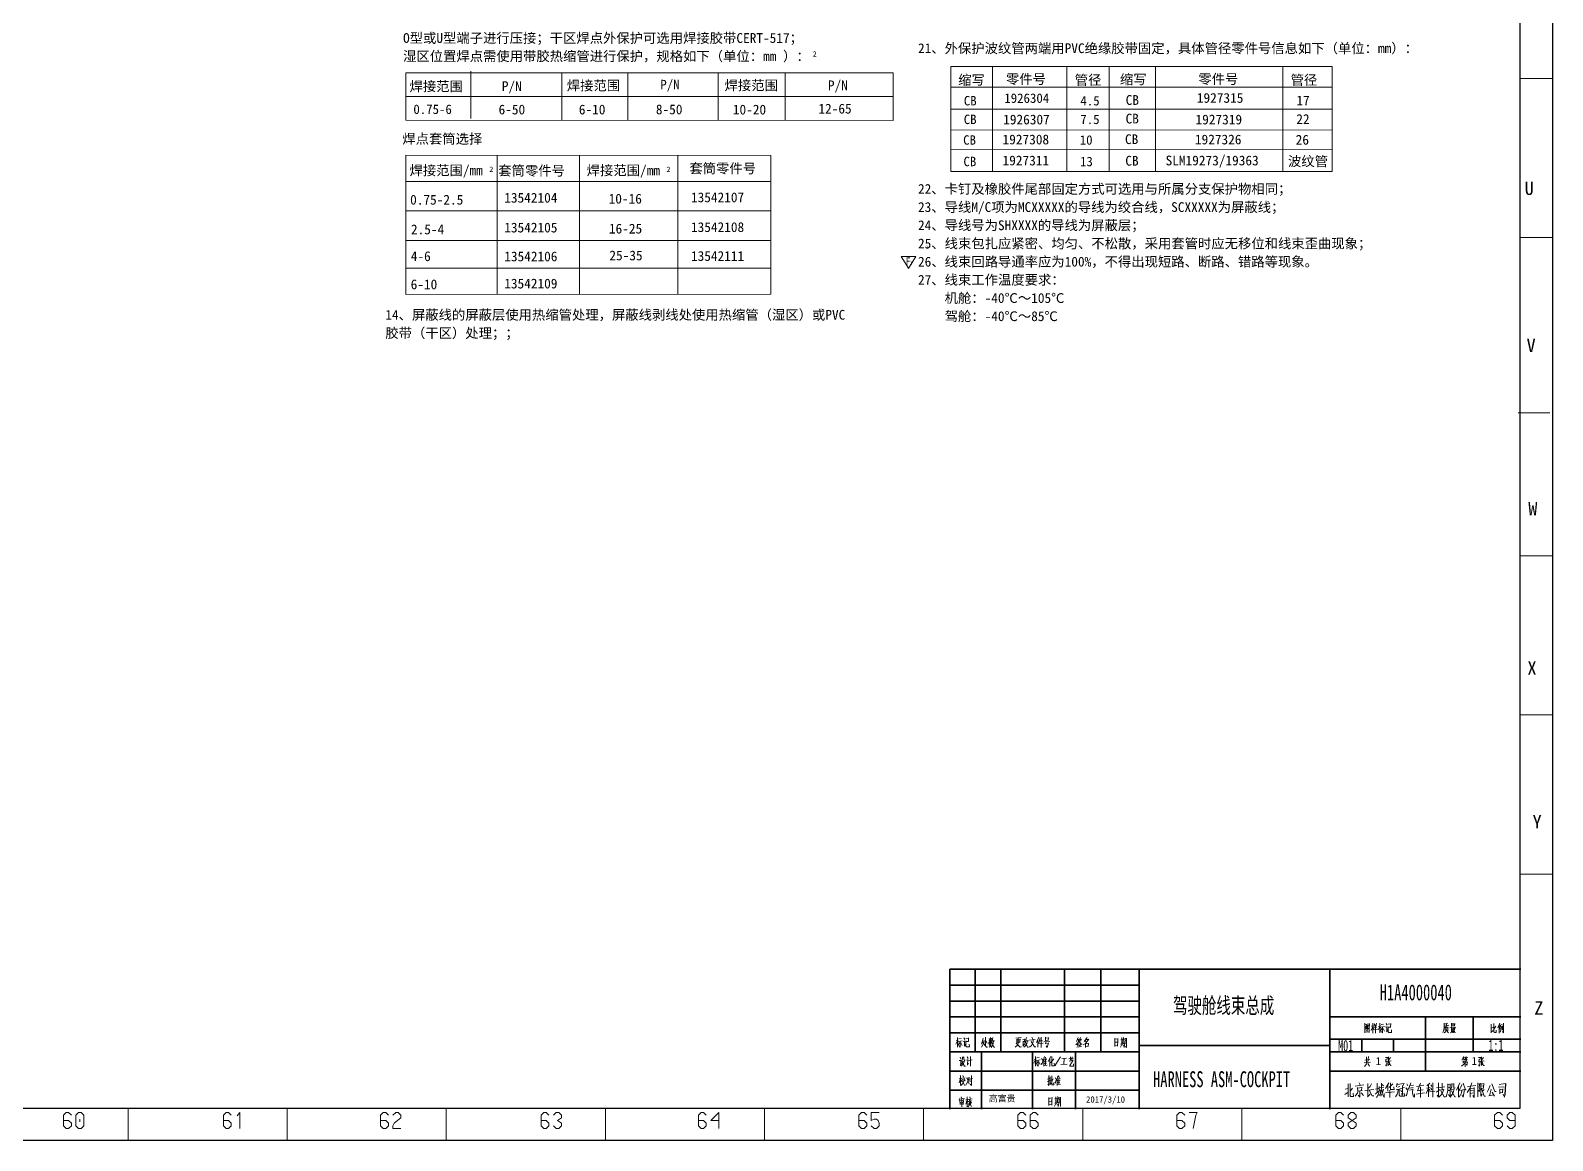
# Model space of a CAD drawing. Header units: millimetres. Extents: x 17 to 3784, y 12 to 1382.
# Drawn here: x 3001.5 to 3479.8, y 12.2 to 361 of the extents above; entities that cross this region are included whole.
import ezdxf

# ---------------------------------------------------------------- set-up
doc = ezdxf.new("R2010")
doc.units = ezdxf.units.MM
doc.layers.add('粗实线层', color=7, linetype='Continuous', lineweight=35)
doc.styles.add('FangSong_GB2312_Style', font='simfang.ttf')
doc.styles.add('标准', font='', dxfattribs={"width": 0.667})
doc.styles.get('标准').set_extended_font_data('宋体')

msp = doc.modelspace()

# ---------------------------------------------------------------- linework, layer by layer
at = {"color": 7, "lineweight": 35}
for p, q in [((3290.42, 66.04), (3469.89, 66.04)), ((3290.42, 66.04), (3290.42, 22.04)), ((3298.42, 66.04), (3298.42, 40.04)), ((3306.42, 66.04), (3306.42, 40.04)), ((3326.42, 66.04), (3326.42, 40.04)), ((3337.89, 66.04), (3337.89, 40.04)), ((3349.85, 66.06), (3469.85, 66.06)), ((3349.89, 66.04), (3349.89, 22.04)), ((3409.89, 66.04), (3409.89, 22.04)), ((3290.42, 61.04), (3349.89, 61.04)), ((3290.42, 56.04), (3349.89, 56.04)), ((3290.42, 51.04), (3349.89, 51.04)), ((3409.89, 51.04), (3469.89, 51.04)), ((3290.42, 46.04), (3349.89, 46.04)), ((3409.89, 44.04), (3469.89, 44.04)), ((3290.42, 40.04), (3349.89, 40.04)), ((3349.89, 42.04), (3409.89, 42.04)), ((3409.89, 40.04), (3469.89, 40.04)), ((3290.42, 34.04), (3349.89, 34.04)), ((3409.89, 34.04), (3469.89, 34.04)), ((3290.42, 28.04), (3349.89, 28.04))]:
    msp.add_line(p, q, dxfattribs=at)
at = {"color": 7, "lineweight": 35, "ltscale": 0.425}
msp.add_line((3439.89, 51.04), (3439.89, 34.04), dxfattribs=at)
at = {"color": 7, "lineweight": 35, "ltscale": 0.275}
msp.add_line((3454.89, 51.04), (3454.89, 40.04), dxfattribs=at)
at = {"color": 7, "lineweight": 35, "ltscale": 0.1}
for p, q in [((3419.89, 44.04), (3419.89, 40.04)), ((3429.89, 44.04), (3429.89, 40.04))]:
    msp.add_line(p, q, dxfattribs=at)
at = {"color": 7, "lineweight": 35, "ltscale": 0.45}
for p, q in [((3300.42, 40.04), (3300.42, 22.04)), ((3316.42, 40.04), (3316.42, 22.04)), ((3329.89, 40.04), (3329.89, 22.04))]:
    msp.add_line(p, q, dxfattribs=at)
at = {"color": 0}
msp.add_line((3465.02, 30.14), (3464.89, 26.59), dxfattribs=at)
for points in [[(18.14, 1381.34), (3479.85, 1381.34), (3479.85, 12.21), (18.14, 12.21)], [(43.28, 1371.36), (3469.6, 1371.36), (3469.6, 22.31), (43.28, 22.31)]]:
    msp.add_lwpolyline(points, close=True)
at = {"color": 7, "linetype": 'Continuous', "lineweight": 13}
for points in [[(3290.72, 349.69), (3290.72, 316.75), (3410.56, 316.77), (3410.56, 349.68), (3290.72, 349.69)], [(3303.87, 349.69), (3303.87, 316.75)], [(3327.23, 349.69), (3327.23, 316.75)], [(3340.51, 349.69), (3340.51, 316.75)], [(3355.11, 349.69), (3355.11, 316.75)], [(3395.07, 349.69), (3395.07, 316.75)], [(3119.4, 347.7), (3119.4, 332.82), (3272.62, 332.79), (3272.59, 347.71), (3119.4, 347.7)], [(3139.92, 348.23), (3139.92, 333.35)], [(3168.46, 347.7), (3168.46, 332.82)], [(3189.23, 347.7), (3189.23, 332.82)], [(3217.61, 347.7), (3217.61, 332.82)], [(3238.62, 347.66), (3238.62, 332.78)], [(3469.84, 345.95), (3479.84, 345.95)], [(3272.63, 340.34), (3119.42, 340.33)], [(3290.72, 343.18), (3410.54, 343.19)], [(3290.72, 336.33), (3410.62, 336.31)], [(3290.72, 329.76), (3410.61, 329.77)], [(3119.49, 321.88), (3119.49, 278.1), (3234.15, 278.14), (3234.15, 321.8), (3119.49, 321.88)], [(3148.13, 321.84), (3148.13, 278.07)], [(3173.98, 321.88), (3173.98, 278.1)], [(3204.95, 321.86), (3204.95, 278.08)], [(3290.72, 323.57), (3410.51, 323.59)], [(3119.49, 313.61), (3234.17, 313.6)], [(3119.51, 304.4), (3234.04, 304.35)], [(3119.49, 295.08), (3233.94, 295.09)], [(3469.84, 295.96), (3479.84, 295.96)], [(3277.48, 286.35), (3275.13, 289.98), (3279.75, 289.98), (3277.48, 286.27)], [(3119.49, 286.38), (3234.05, 286.35)], [(3469.05, 240.87), (3479.04, 240.87)], [(3469.84, 195.96), (3479.84, 195.96)], [(3469.84, 145.96), (3479.84, 145.96)], [(3469.84, 95.96), (3479.84, 95.96)], [(3012.7, 21.03), (3011.84, 20.17)], [(3011.84, 20.17), (3011.84, 16.88)], [(3013.48, 21.03), (3012.7, 21.03)], [(3014.34, 20.17), (3013.48, 21.03)], [(3016.6, 21.03), (3015.75, 20.17)], [(3015.75, 20.17), (3015.75, 16.88)], [(3017.39, 21.03), (3016.6, 21.03)], [(3018.25, 20.17), (3017.39, 21.03)], [(3018.25, 19.78), (3018.25, 20.17)], [(3018.25, 17.28), (3018.25, 19.78)], [(3032.18, 12.34), (3032.18, 22.33)], [(3062.96, 21.03), (3062.1, 20.17)], [(3062.1, 20.17), (3062.1, 16.88)], [(3063.74, 21.03), (3062.96, 21.03)], [(3064.6, 20.17), (3063.74, 21.03)], [(3067.26, 21.03), (3066.4, 19.93)], [(3067.26, 16.03), (3067.26, 21.03)], [(3082.18, 12.34), (3082.18, 22.33)], [(3112.35, 21.03), (3111.49, 20.17)], [(3111.49, 20.17), (3111.49, 16.88)], [(3113.13, 21.03), (3112.35, 21.03)], [(3113.99, 20.17), (3113.13, 21.03)], [(3115.4, 20.17), (3116.26, 21.03)], [(3116.26, 21.03), (3117.04, 21.03)], [(3117.9, 19.39), (3116.26, 18.13)], [(3117.04, 21.03), (3117.9, 20.17)], [(3117.9, 20.17), (3117.9, 19.39)], [(3132.18, 12.34), (3132.18, 22.33)], [(3162.8, 21.03), (3161.94, 20.17)], [(3161.94, 20.17), (3161.94, 16.88)], [(3163.58, 21.03), (3162.8, 21.03)], [(3164.44, 20.17), (3163.58, 21.03)], [(3165.85, 20.17), (3166.71, 21.03)], [(3166.71, 21.03), (3167.49, 21.03)], [(3168.35, 19.39), (3167.1, 18.53)], [(3167.49, 21.03), (3168.35, 20.17)], [(3168.35, 20.17), (3168.35, 19.39)], [(3182.18, 12.34), (3182.18, 22.33)], [(3212.25, 21.03), (3211.39, 20.17)], [(3211.39, 20.17), (3211.39, 16.88)], [(3213.03, 21.03), (3212.25, 21.03)], [(3213.89, 20.17), (3213.03, 21.03)], [(3217.8, 21.03), (3215.3, 18.53)], [(3217.8, 16.03), (3217.8, 21.03)], [(3232.18, 12.34), (3232.18, 22.33)], [(3262.7, 21.03), (3261.84, 20.17)], [(3261.84, 20.17), (3261.84, 16.88)], [(3263.48, 21.03), (3262.7, 21.03)], [(3264.34, 20.17), (3263.48, 21.03)], [(3268.25, 21.03), (3265.75, 21.03)], [(3265.75, 21.03), (3265.75, 18.53)], [(3282.18, 12.34), (3282.18, 22.33)], [(3312.65, 21.03), (3311.79, 20.17)], [(3311.79, 20.17), (3311.79, 16.88)], [(3313.43, 21.03), (3312.65, 21.03)], [(3314.29, 20.17), (3313.43, 21.03)], [(3316.56, 21.03), (3315.7, 20.17)], [(3315.7, 20.17), (3315.7, 16.88)], [(3317.34, 21.03), (3316.56, 21.03)], [(3318.2, 20.17), (3317.34, 21.03)], [(3332.18, 12.34), (3332.18, 22.33)], [(3362.6, 21.03), (3361.74, 20.17)], [(3361.74, 20.17), (3361.74, 16.88)], [(3363.38, 21.03), (3362.6, 21.03)], [(3364.24, 20.17), (3363.38, 21.03)], [(3368.15, 21.03), (3365.65, 21.03)], [(3367.29, 18.13), (3367.76, 20.17)], [(3367.76, 20.17), (3368.15, 21.03)], [(3382.18, 12.34), (3382.18, 22.33)], [(3412.55, 21.03), (3411.69, 20.17)], [(3411.69, 20.17), (3411.69, 16.88)], [(3413.33, 21.03), (3412.55, 21.03)], [(3414.19, 20.17), (3413.33, 21.03)], [(3415.6, 20.17), (3416.46, 21.03)], [(3415.6, 19.39), (3415.6, 20.17)], [(3418.1, 17.67), (3415.6, 19.39)], [(3418.1, 19.39), (3415.6, 17.67)], [(3416.46, 21.03), (3417.24, 21.03)], [(3417.24, 21.03), (3418.1, 20.17)], [(3418.1, 20.17), (3418.1, 19.39)], [(3432.18, 12.34), (3432.18, 22.33)], [(3462.5, 21.03), (3461.64, 20.17)], [(3461.64, 20.17), (3461.64, 16.88)], [(3463.28, 21.03), (3462.5, 21.03)], [(3464.14, 20.17), (3463.28, 21.03)], [(3465.55, 20.17), (3466.41, 21.03)], [(3465.55, 19.39), (3465.55, 20.17)], [(3466.41, 18.53), (3465.55, 19.39)], [(3466.41, 21.03), (3467.19, 21.03)], [(3467.19, 21.03), (3468.05, 20.17)], [(3468.05, 20.17), (3468.05, 16.88)], [(3013.48, 18.53), (3011.84, 18.53)], [(3011.84, 16.88), (3012.7, 16.03)], [(3012.7, 16.03), (3013.48, 16.03)], [(3014.34, 17.67), (3013.48, 18.53)], [(3013.48, 16.03), (3014.34, 16.88)], [(3014.34, 16.88), (3014.34, 17.67)], [(3015.75, 16.88), (3016.6, 16.03)], [(3016.6, 16.03), (3017.39, 16.03)], [(3017, 18.92), (3017, 18.13)], [(3017.39, 16.03), (3018.25, 16.88)], [(3018.25, 16.88), (3018.25, 17.28)], [(3063.74, 18.53), (3062.1, 18.53)], [(3062.1, 16.88), (3062.96, 16.03)], [(3062.96, 16.03), (3063.74, 16.03)], [(3064.6, 17.67), (3063.74, 18.53)], [(3063.74, 16.03), (3064.6, 16.88)], [(3064.6, 16.88), (3064.6, 17.67)], [(3113.13, 18.53), (3111.49, 18.53)], [(3111.49, 16.88), (3112.35, 16.03)], [(3112.35, 16.03), (3113.13, 16.03)], [(3113.99, 17.67), (3113.13, 18.53)], [(3113.13, 16.03), (3113.99, 16.88)], [(3113.99, 16.88), (3113.99, 17.67)], [(3115.79, 17.67), (3115.4, 16.88)], [(3115.4, 16.88), (3115.4, 16.03)], [(3115.4, 16.03), (3117.9, 16.03)], [(3116.26, 18.13), (3115.79, 17.67)], [(3163.58, 18.53), (3161.94, 18.53)], [(3161.94, 16.88), (3162.8, 16.03)], [(3162.8, 16.03), (3163.58, 16.03)], [(3164.44, 17.67), (3163.58, 18.53)], [(3163.58, 16.03), (3164.44, 16.88)], [(3164.44, 16.88), (3164.44, 17.67)], [(3166.71, 16.03), (3165.85, 16.88)], [(3167.49, 16.03), (3166.71, 16.03)], [(3167.1, 18.53), (3168.35, 17.67)], [(3168.35, 16.88), (3167.49, 16.03)], [(3168.35, 17.67), (3168.35, 16.88)], [(3213.03, 18.53), (3211.39, 18.53)], [(3211.39, 16.88), (3212.25, 16.03)], [(3212.25, 16.03), (3213.03, 16.03)], [(3213.89, 17.67), (3213.03, 18.53)], [(3213.03, 16.03), (3213.89, 16.88)], [(3213.89, 16.88), (3213.89, 17.67)], [(3215.3, 18.53), (3217.8, 18.53)], [(3263.48, 18.53), (3261.84, 18.53)], [(3261.84, 16.88), (3262.7, 16.03)], [(3262.7, 16.03), (3263.48, 16.03)], [(3264.34, 17.67), (3263.48, 18.53)], [(3263.48, 16.03), (3264.34, 16.88)], [(3264.34, 16.88), (3264.34, 17.67)], [(3265.75, 18.53), (3266.61, 18.92)], [(3266.61, 16.03), (3265.75, 16.88)], [(3266.61, 18.92), (3267.39, 18.92)], [(3267.39, 16.03), (3266.61, 16.03)], [(3267.39, 18.92), (3267.86, 18.53)], [(3268.25, 16.88), (3267.39, 16.03)], [(3267.86, 18.53), (3268.25, 17.67)], [(3268.25, 17.67), (3268.25, 16.88)], [(3313.43, 18.53), (3311.79, 18.53)], [(3311.79, 16.88), (3312.65, 16.03)], [(3312.65, 16.03), (3313.43, 16.03)], [(3314.29, 17.67), (3313.43, 18.53)], [(3313.43, 16.03), (3314.29, 16.88)], [(3314.29, 16.88), (3314.29, 17.67)], [(3317.34, 18.53), (3315.7, 18.53)], [(3315.7, 16.88), (3316.56, 16.03)], [(3316.56, 16.03), (3317.34, 16.03)], [(3318.2, 17.67), (3317.34, 18.53)], [(3317.34, 16.03), (3318.2, 16.88)], [(3318.2, 16.88), (3318.2, 17.67)], [(3363.38, 18.53), (3361.74, 18.53)], [(3361.74, 16.88), (3362.6, 16.03)], [(3362.6, 16.03), (3363.38, 16.03)], [(3364.24, 17.67), (3363.38, 18.53)], [(3363.38, 16.03), (3364.24, 16.88)], [(3364.24, 16.88), (3364.24, 17.67)], [(3366.9, 16.03), (3367.29, 18.13)], [(3413.33, 18.53), (3411.69, 18.53)], [(3411.69, 16.88), (3412.55, 16.03)], [(3412.55, 16.03), (3413.33, 16.03)], [(3414.19, 17.67), (3413.33, 18.53)], [(3413.33, 16.03), (3414.19, 16.88)], [(3414.19, 16.88), (3414.19, 17.67)], [(3415.6, 17.67), (3415.6, 16.88)], [(3415.6, 16.88), (3416.46, 16.03)], [(3416.46, 16.03), (3417.24, 16.03)], [(3417.24, 16.03), (3418.1, 16.88)], [(3418.1, 16.88), (3418.1, 17.67)], [(3463.28, 18.53), (3461.64, 18.53)], [(3461.64, 16.88), (3462.5, 16.03)], [(3462.5, 16.03), (3463.28, 16.03)], [(3464.14, 17.67), (3463.28, 18.53)], [(3463.28, 16.03), (3464.14, 16.88)], [(3464.14, 16.88), (3464.14, 17.67)], [(3466.41, 16.03), (3465.55, 16.88)], [(3468.05, 18.53), (3466.41, 18.53)], [(3467.19, 16.03), (3466.41, 16.03)], [(3468.05, 16.88), (3467.19, 16.03)]]:
    msp.add_lwpolyline(points, dxfattribs=at)
at = {"color": 7, "lineweight": 13}
for points in [[(3420.83, 49.05), (3420.83, 47.58), (3420.83, 46.07)], [(3420.83, 49.01), (3420.83, 47.61), (3420.83, 46.21)], [(3422.3, 48.87), (3420.83, 48.73)], [(3421.6, 48.59), (3421.04, 47.79)], [(3421.35, 48.03), (3422.05, 47.3)], [(3421.39, 48.24), (3421.84, 48.31)], [(3421.6, 47.82), (3421.95, 48.45)], [(3422.26, 46.25), (3422.26, 47.61), (3422.3, 49.01)], [(3422.89, 48.14), (3423.73, 48.24)], [(3423.35, 48.07), (3422.89, 46.81)], [(3423.35, 49.12), (3423.35, 47.54), (3423.35, 45.97)], [(3423.35, 47.86), (3423.7, 47.44)], [(3423.7, 48.17), (3424.61, 48.28)], [(3423.8, 48.91), (3424.05, 48.38)], [(3424.15, 48.21), (3424.15, 46)], [(3424.5, 49.05), (3424.29, 48.24)], [(3425.52, 48.03), (3425.06, 46.98)], [(3425.76, 48.24), (3425.1, 48.1)], [(3425.52, 49.08), (3425.52, 47.58), (3425.52, 46.04)], [(3425.52, 48.03), (3425.73, 47.58)], [(3425.83, 47.86), (3427.02, 48.03)], [(3426.01, 48.66), (3426.74, 48.8)], [(3426.43, 46.04), (3426.43, 47.93)], [(3427.79, 47.96), (3427.3, 47.89)], [(3427.58, 48.98), (3427.86, 48.49)], [(3427.79, 46.63), (3427.79, 48.1)], [(3428.21, 48.77), (3428.98, 48.87)], [(3428.21, 48), (3428.21, 46.39), (3428.42, 46.18)], [(3429.02, 47.89), (3428.21, 47.82)], [(3429.02, 48.98), (3428.95, 47.89)], [(3445.78, 49.08), (3445.74, 47.82), (3445.64, 46.98), (3445.36, 46.14)], [(3446.97, 49.08), (3445.78, 48.77)], [(3445.85, 48.17), (3447.25, 48.42)], [(3446.06, 47.93), (3446.06, 46.77)], [(3446.44, 47.75), (3446.48, 48.8)], [(3446.93, 48), (3446.9, 46.74)], [(3447.56, 47.79), (3449.49, 47.89)], [(3448.12, 49.05), (3448.12, 48.03)], [(3448.12, 48.84), (3449.1, 48.91)], [(3448.12, 48.49), (3448.96, 48.56)], [(3449.1, 48.24), (3448.12, 48.17)], [(3449.14, 48.98), (3449.07, 48.24)], [(3460.6, 48.77), (3460.6, 47.54), (3460.6, 46.32)], [(3461.34, 48.98), (3461.34, 47.72), (3461.34, 46.42)], [(3461.34, 47.26), (3462, 48.14)], [(3463.26, 49.08), (3462.63, 47.61)], [(3463.05, 48.52), (3463.05, 47.26), (3463.05, 46)], [(3463.58, 48.56), (3463.19, 47.23)], [(3463.3, 48.52), (3463.96, 48.66)], [(3463.44, 47.93), (3463.82, 48.03)], [(3463.72, 47.19), (3463.86, 48.1)], [(3464.1, 46.95), (3464.1, 48.31)], [(3464.45, 49.08), (3464.45, 47.58), (3464.45, 46.04)], [(3292.81, 43.53), (3292.35, 42.48)], [(3293.05, 43.74), (3292.39, 43.6)], [(3292.81, 44.58), (3292.81, 43.08), (3292.81, 41.54)], [(3292.81, 43.53), (3293.02, 43.08)], [(3293.12, 43.36), (3294.31, 43.53)], [(3293.3, 44.16), (3294.03, 44.3)], [(3293.72, 41.54), (3293.72, 43.43)], [(3295.08, 43.46), (3294.59, 43.39)], [(3294.87, 44.48), (3295.15, 43.99)], [(3295.08, 42.13), (3295.08, 43.6)], [(3295.5, 44.27), (3296.27, 44.37)], [(3295.5, 43.5), (3295.5, 41.89), (3295.71, 41.68)], [(3296.31, 43.39), (3295.5, 43.32)], [(3296.31, 44.48), (3296.24, 43.39)], [(3300.7, 43.5), (3300.35, 42.55)], [(3300.67, 43.08), (3301.93, 41.54)], [(3300.88, 44.41), (3300.7, 43.5)], [(3300.7, 43.43), (3301.23, 43.53)], [(3301.26, 43.67), (3301.09, 42.87)], [(3301.61, 44.65), (3301.61, 43.43), (3301.61, 42.2)], [(3301.72, 43.5), (3302.17, 42.8)], [(3303.15, 43.64), (3302.56, 42.69)], [(3302.66, 43.6), (3303.68, 43.74)], [(3302.8, 44.3), (3302.98, 43.81)], [(3303.15, 44.58), (3303.15, 42.97)], [(3303.15, 43.57), (3303.54, 43.11)], [(3303.5, 44.41), (3303.36, 43.71)], [(3303.75, 43.5), (3303.54, 42.83)], [(3303.64, 43.11), (3304.2, 41.61)], [(3303.85, 43.92), (3303.75, 43.5)], [(3303.75, 43.5), (3304.41, 43.6)], [(3303.92, 44.58), (3303.85, 43.92)], [(3304.13, 43.57), (3304.03, 42.66)], [(3312.81, 44.55), (3311.13, 44.34)], [(3311.45, 44.09), (3311.45, 42.87)], [(3312.53, 44.06), (3311.45, 43.92)], [(3311.45, 42.94), (3312.53, 43.08)], [(3311.59, 43.43), (3312.36, 43.53)], [(3311.94, 44.44), (3311.94, 43.01)], [(3312.53, 44.13), (3312.46, 43.08)], [(3313.34, 43.99), (3314, 44.09)], [(3313.44, 43.46), (3313.44, 42.03)], [(3313.44, 43.29), (3314, 43.39)], [(3314, 44.16), (3313.93, 43.39)], [(3314.21, 43.29), (3314, 42.83)], [(3314.35, 43.71), (3314.21, 43.29)], [(3314.21, 43.08), (3314.81, 41.61)], [(3314.28, 43.5), (3315.12, 43.6)], [(3314.56, 44.62), (3314.35, 43.71)], [(3314.81, 43.57), (3314.63, 42.66)], [(3315.51, 43.71), (3317.26, 43.92)], [(3316.03, 43.39), (3316.98, 41.71)], [(3316.21, 44.65), (3316.49, 44.09)], [(3316.66, 43.85), (3316.56, 43.11), (3316.31, 42.52)], [(3318.38, 44.65), (3317.64, 43.04)], [(3318.1, 43.99), (3318.1, 42.76), (3318.1, 41.54)], [(3318.73, 44.23), (3318.62, 43.5), (3318.41, 42.87)], [(3318.66, 43.5), (3319.57, 43.6)], [(3319.08, 44.69), (3319.08, 43.08), (3319.08, 41.43)], [(3319.99, 43.22), (3321.81, 43.36)], [(3320.51, 44.65), (3320.51, 43.53)], [(3320.51, 44.37), (3321.39, 44.44)], [(3321.42, 43.74), (3320.51, 43.67)], [(3320.65, 43.25), (3320.51, 42.66)], [(3321.42, 44.58), (3321.35, 43.74)], [(3330.72, 44.62), (3330.26, 43.39)], [(3330.51, 43.95), (3331.1, 44.09)], [(3331.03, 43.67), (3330.51, 42.83)], [(3330.72, 43.99), (3330.82, 43.5)], [(3331, 43.53), (3331.7, 42.45)], [(3331.17, 43.67), (3331.45, 44.55)], [(3331.31, 43.95), (3331.94, 44.09)], [(3331.49, 43.99), (3331.59, 43.46)], [(3333.59, 44.55), (3332.61, 43.29)], [(3332.99, 43.71), (3333.27, 43.25)], [(3333.52, 43.25), (3333.03, 42.76)], [(3333.17, 43.92), (3333.97, 43.99)], [(3334.08, 44.09), (3333.52, 43.25)], [(3342.24, 44.34), (3342.24, 43.08), (3342.24, 41.82)], [(3342.24, 44.02), (3343.22, 44.16)], [(3342.24, 43.08), (3342.98, 43.18)], [(3343.26, 44.3), (3343.22, 43.5), (3343.15, 41.85)], [(3344.17, 43.88), (3345.25, 44.06)], [(3344.48, 44.55), (3344.48, 42.62)], [(3344.48, 43.5), (3344.9, 43.57)], [(3344.48, 43.04), (3344.9, 43.15)], [(3345.04, 44.62), (3344.94, 42.66)], [(3345.5, 44.34), (3345.46, 42.76)], [(3345.5, 44.2), (3345.92, 44.27)], [(3345.5, 43.53), (3345.85, 43.6)], [(3345.92, 44.41), (3345.92, 42.97), (3345.92, 41.5)], [(3420.83, 46.32), (3422.19, 46.42)], [(3420.9, 47.12), (3421.39, 47.54)], [(3421.35, 46.95), (3421.7, 46.56)], [(3421.39, 47.54), (3421.6, 47.82)], [(3421.46, 47.33), (3421.7, 47.05)], [(3422.05, 47.3), (3422.23, 47.33)], [(3422.26, 46.14), (3422.26, 46.25), (3422.19, 46.42)], [(3423.56, 47.09), (3424.78, 47.19)], [(3423.8, 47.65), (3424.54, 47.72)], [(3426.15, 47.47), (3425.69, 46.56)], [(3426.43, 46.04), (3426.04, 46.49)], [(3426.6, 47.4), (3427.02, 46.63)], [(3428.11, 47.05), (3427.62, 46.35)], [(3428.42, 46.18), (3429.26, 46.18)], [(3429.26, 46.18), (3429.19, 46.98)], [(3446.51, 47.4), (3446.41, 46.77), (3446.2, 46.35), (3445.81, 46.04)], [(3446.9, 47.82), (3446.06, 47.68)], [(3446.55, 46.77), (3447.18, 46.07)], [(3447.67, 46.04), (3449.35, 46.14)], [(3447.98, 46.46), (3449.1, 46.53)], [(3448.09, 47.65), (3448.09, 46.7)], [(3448.09, 47.47), (3449.1, 47.54)], [(3449.1, 46.88), (3448.09, 46.81)], [(3448.23, 47.16), (3448.93, 47.19)], [(3448.58, 47.51), (3448.58, 46.11)], [(3449.14, 47.65), (3449.07, 46.88)], [(3460.43, 46.14), (3461.2, 46.77)], [(3460.6, 47.58), (3461.16, 47.79)], [(3461.34, 46.42), (3461.72, 46.14)], [(3461.72, 46.14), (3462.14, 46.14)], [(3462.14, 46.14), (3462.14, 46.88)], [(3463.33, 46.32), (3463.72, 47.19)], [(3463.37, 47.58), (3463.58, 47.16)], [(3464.45, 46.04), (3464.1, 46.49)], [(3293.44, 42.97), (3292.98, 42.06)], [(3293.72, 41.54), (3293.33, 41.99)], [(3293.63, 38.41), (3293.91, 37.92)], [(3293.89, 42.9), (3294.31, 42.13)], [(3294.37, 38.55), (3294.37, 37.92)], [(3294.37, 38.37), (3294.79, 38.44)], [(3294.79, 38.55), (3294.79, 38.09)], [(3295.4, 42.55), (3294.91, 41.85)], [(3295.71, 41.68), (3296.55, 41.68)], [(3295.91, 38.55), (3296.19, 37.99)], [(3296.55, 41.68), (3296.48, 42.48)], [(3296.92, 35.54), (3296.92, 37.04), (3296.92, 38.58)], [(3300.84, 42.24), (3300.35, 41.54)], [(3301.09, 42.87), (3300.84, 42.24)], [(3301.93, 41.54), (3302.28, 41.57)], [(3302.66, 42.48), (3303.4, 42.66)], [(3303.08, 41.82), (3302.77, 41.54)], [(3303.12, 42.9), (3302.91, 42.17)], [(3302.91, 42.17), (3303.5, 41.82)], [(3303.29, 42.24), (3303.08, 41.82)], [(3303.43, 42.87), (3303.29, 42.24)], [(3303.82, 42.03), (3303.4, 41.47)], [(3304.03, 42.66), (3303.82, 42.03)], [(3304.2, 41.61), (3304.52, 41.61)], [(3310.99, 41.57), (3311.55, 42.03)], [(3311.24, 42.83), (3312.57, 41.61)], [(3311.55, 42.03), (3311.8, 42.34)], [(3311.94, 43.01), (3311.8, 42.34)], [(3312.99, 41.71), (3312.57, 41.61)], [(3313.37, 41.92), (3314, 42.62)], [(3314.04, 41.82), (3313.69, 41.57)], [(3314.35, 42.17), (3314.04, 41.82)], [(3314.63, 42.66), (3314.35, 42.17)], [(3314.81, 41.61), (3315.19, 41.61)], [(3316.31, 42.52), (3316.07, 42.13), (3315.44, 41.54)], [(3316.98, 41.71), (3317.43, 41.71)], [(3317.31, 38.58), (3317.31, 37.08), (3317.31, 35.54)], [(3317.8, 38.16), (3318.53, 38.3)], [(3318.34, 42.66), (3319.71, 42.8)], [(3320.21, 38.62), (3319.72, 37.18)], [(3321.42, 42.76), (3320.44, 42.62)], [(3320.46, 38.44), (3320.6, 37.92)], [(3321.04, 41.43), (3320.72, 41.99)], [(3321.46, 42.87), (3321.04, 41.43)], [(3322.21, 38.58), (3321.33, 37.08)], [(3322.45, 38.58), (3322.45, 37.22), (3322.45, 35.82)], [(3323.4, 35.68), (3324.27, 37.08), (3325.15, 38.48)], [(3328.33, 37.46), (3328.33, 38.55)], [(3328.89, 38.55), (3328.72, 37.5)], [(3330.51, 42.83), (3330.02, 42.24)], [(3330.33, 41.57), (3331.77, 41.75)], [(3330.58, 42.76), (3331.31, 42.87)], [(3330.58, 42.45), (3330.68, 41.89)], [(3330.93, 42.48), (3331.03, 41.99)], [(3331.45, 42.52), (3331.24, 41.71)], [(3331.7, 42.45), (3332.01, 42.45)], [(3333.03, 42.76), (3332.33, 42.27)], [(3333.1, 42.83), (3333.1, 41.5)], [(3333.1, 42.59), (3333.97, 42.73)], [(3333.1, 41.78), (3334.01, 41.89)], [(3333.94, 41.89), (3334.01, 42.8)], [(3342.24, 42.03), (3343.15, 42.17)], [(3344.48, 42.38), (3344.06, 41.61)], [(3344.1, 42.52), (3345.25, 42.69)], [(3344.8, 42.41), (3345.01, 41.89)], [(3345.46, 42.8), (3345.22, 41.5)], [(3345.46, 42.83), (3345.85, 42.9)], [(3345.92, 41.5), (3345.64, 41.78)], [(3421.35, 36.69), (3421.35, 38.55)], [(3421.98, 38.65), (3421.84, 36.73)], [(3427.9, 38.34), (3427.34, 38.27)], [(3427.83, 37.74), (3427.93, 38.44)], [(3428.25, 38.55), (3428.25, 37.22), (3428.21, 35.89)], [(3428.88, 38.34), (3428.25, 37.46)], [(3451.35, 37.5), (3451.95, 38.65)], [(3451.74, 38.2), (3452.33, 38.3)], [(3452.37, 37.71), (3452.72, 38.65)], [(3452.54, 38.2), (3453.17, 38.3)], [(3457.16, 38.34), (3456.6, 38.27)], [(3457.09, 37.74), (3457.2, 38.44)], [(3457.51, 38.55), (3457.51, 37.22), (3457.48, 35.89)], [(3458.14, 38.34), (3457.51, 37.46)], [(3293.84, 37.39), (3293.35, 37.32)], [(3294.16, 36.48), (3293.67, 35.78)], [(3293.84, 36.06), (3293.84, 37.53)], [(3293.91, 35.57), (3294.4, 36.03)], [(3294.26, 37.5), (3294.05, 37.08)], [(3294.23, 37.08), (3294.93, 37.15)], [(3294.37, 37.92), (3294.26, 37.5)], [(3294.3, 36.83), (3295.03, 35.61)], [(3294.4, 36.03), (3294.68, 36.45)], [(3295, 37.25), (3294.68, 36.45)], [(3294.79, 38.09), (3294.82, 37.64)], [(3294.82, 37.64), (3294.96, 37.46)], [(3294.96, 37.46), (3295.28, 37.46)], [(3295.03, 35.61), (3295.31, 35.61)], [(3295.63, 37.43), (3296.08, 37.53)], [(3295.94, 35.89), (3296.33, 36.55)], [(3296.08, 37.64), (3296.01, 35.99)], [(3296.36, 37.39), (3297.48, 37.53)], [(3317.31, 37.53), (3316.85, 36.48)], [(3317.55, 37.74), (3316.89, 37.6)], [(3317.31, 37.53), (3317.52, 37.08)], [(3317.94, 36.97), (3317.48, 36.06)], [(3317.62, 37.36), (3318.81, 37.53)], [(3318.22, 35.54), (3317.83, 35.99)], [(3318.22, 35.54), (3318.22, 37.43)], [(3318.39, 36.9), (3318.81, 36.13)], [(3319.16, 36.41), (3319.34, 36.1), (3319.72, 37.6)], [(3319.51, 37.6), (3319.27, 38.02)], [(3319.93, 37.74), (3319.93, 35.54)], [(3319.93, 35.78), (3320.98, 35.89)], [(3319.97, 37.64), (3320.88, 37.74)], [(3320.18, 37.04), (3320.84, 37.15)], [(3320.18, 36.45), (3320.81, 36.52)], [(3320.49, 37.67), (3320.46, 35.82)], [(3321.86, 37.95), (3321.86, 36.73), (3321.86, 35.5)], [(3323.15, 37.85), (3322.1, 36.66)], [(3322.45, 35.82), (3322.59, 35.68)], [(3322.59, 35.68), (3323.29, 35.68)], [(3323.29, 35.68), (3323.22, 36.48)], [(3325.32, 36.06), (3327.25, 36.2)], [(3325.6, 37.99), (3327.04, 38.13)], [(3326.34, 38.06), (3326.3, 36.13)], [(3327.77, 37.85), (3329.31, 38.06)], [(3329.07, 37.32), (3327.95, 37.15)], [(3329.17, 37.43), (3328.09, 35.78)], [(3328.09, 35.78), (3328.09, 35.64)], [(3328.09, 35.64), (3328.16, 35.61)], [(3328.16, 35.61), (3329.31, 35.64)], [(3329.31, 35.64), (3329.28, 36.34)], [(3422.58, 36.8), (3420.62, 36.59)], [(3421.46, 36.41), (3420.72, 35.5)], [(3420.86, 37.5), (3422.37, 37.67)], [(3422.3, 35.61), (3421.81, 36.45)], [(3427.86, 37.15), (3427.72, 36.2), (3427.58, 35.57), (3427.34, 36.03)], [(3427.48, 37.81), (3427.41, 36.83)], [(3427.44, 36.97), (3427.83, 37.04)], [(3427.48, 37.67), (3427.86, 37.74)], [(3428, 37.15), (3429.09, 37.29)], [(3428.11, 35.75), (3428.6, 36.2)], [(3428.39, 37.18), (3428.88, 35.75), (3429.16, 35.75)], [(3451.88, 36.13), (3451.25, 35.61)], [(3451.7, 36.59), (3453.03, 36.73)], [(3451.74, 37.53), (3452.82, 37.64)], [(3451.74, 37.22), (3451.74, 36.59)], [(3452.86, 37.18), (3451.74, 37.08)], [(3452.05, 37.67), (3451.88, 38.2)], [(3452.33, 36.59), (3451.88, 36.13)], [(3452.33, 37.57), (3452.33, 35.43)], [(3452.61, 38.2), (3452.93, 37.67)], [(3452.89, 35.78), (3452.68, 36.24)], [(3452.79, 37.18), (3452.86, 37.71)], [(3453.07, 36.9), (3452.89, 35.78)], [(3457.13, 37.15), (3456.99, 36.2), (3456.85, 35.57), (3456.6, 36.03)], [(3456.74, 37.81), (3456.67, 36.83)], [(3456.71, 36.97), (3457.09, 37.04)], [(3456.74, 37.67), (3457.13, 37.74)], [(3457.27, 37.15), (3458.35, 37.29)], [(3457.37, 35.75), (3457.86, 36.2)], [(3457.65, 37.18), (3458.14, 35.75), (3458.42, 35.75)], [(3293.35, 31.57), (3294.12, 31.71)], [(3293.81, 31.57), (3293.35, 30.31)], [(3293.81, 32.62), (3293.81, 31.04), (3293.81, 29.47)], [(3293.81, 31.43), (3294.09, 31.04)], [(3294.33, 29.92), (3293.91, 29.5)], [(3294.51, 31.53), (3294.05, 30.66)], [(3294.19, 31.78), (3295.24, 31.95)], [(3294.61, 30.38), (3294.33, 29.92)], [(3294.37, 30.87), (3295.03, 29.57)], [(3294.47, 32.65), (3294.72, 32.13)], [(3294.93, 31.29), (3294.61, 30.38)], [(3294.82, 31.64), (3295.21, 31.01)], [(3295.03, 29.57), (3295.31, 29.57)], [(3296.5, 32.09), (3296.19, 30.97), (3295.59, 29.78)], [(3295.66, 31.85), (3296.43, 31.92)], [(3295.87, 31.67), (3296.47, 30.06)], [(3296.54, 31.53), (3297.55, 31.67)], [(3296.68, 31.29), (3296.82, 30.66)], [(3297.2, 32.65), (3297.2, 31.08), (3297.2, 29.5), (3296.78, 29.96)], [(3321.12, 31.53), (3321.82, 31.67)], [(3321.12, 30.62), (3321.79, 31.11)], [(3321.58, 32.62), (3321.58, 31.08), (3321.58, 29.54), (3321.26, 29.89)], [(3321.89, 29.82), (3322.31, 30.2)], [(3321.96, 32.23), (3321.96, 31.08), (3321.96, 29.89)], [(3321.96, 31.08), (3322.28, 31.15)], [(3322.49, 32.55), (3322.49, 31.18), (3322.49, 29.82), (3322.63, 29.68), (3323.08, 29.68), (3323.05, 30.38)], [(3322.94, 31.57), (3322.49, 30.87)], [(3323.4, 30.41), (3323.57, 30.1), (3323.96, 31.6)], [(3323.75, 31.6), (3323.5, 32.02)], [(3324.45, 32.62), (3323.96, 31.18)], [(3324.17, 31.74), (3324.17, 29.54)], [(3324.17, 29.78), (3325.22, 29.89)], [(3324.2, 31.64), (3325.11, 31.74)], [(3324.41, 31.04), (3325.08, 31.15)], [(3324.41, 30.45), (3325.04, 30.52)], [(3324.69, 32.44), (3324.83, 31.92)], [(3324.73, 31.67), (3324.69, 29.82)], [(3415.59, 29.99), (3415.59, 27.99), (3415.59, 25.99)], [(3416.19, 26.29), (3416.19, 28.24), (3416.19, 30.19)], [(3417.79, 29.29), (3420.49, 29.69)], [(3418.59, 28.69), (3419.89, 28.89)], [(3418.59, 28.89), (3418.64, 27.54)], [(3419.34, 29.69), (3419.04, 30.34)], [(3419.89, 29.04), (3419.84, 27.94)], [(3421.79, 30.14), (3421.79, 28.14), (3421.79, 26.09)], [(3422.49, 29.24), (3421.79, 28.54)], [(3422.99, 29.99), (3422.49, 29.24)], [(3424.74, 30.29), (3424.74, 27.29)], [(3425.24, 27.24), (3425.34, 27.99), (3425.39, 29.24)], [(3425.39, 28.79), (3426.79, 29.04)], [(3426.09, 28.94), (3426.04, 30.29)], [(3426.19, 27.69), (3426.09, 28.94)], [(3426.34, 29.84), (3426.69, 29.39)], [(3428.39, 30.39), (3427.34, 28.54)], [(3428.09, 29.84), (3428.09, 27.74)], [(3429.64, 30.04), (3428.54, 28.84)], [(3428.89, 30.39), (3428.89, 28.39)], [(3430.04, 28.29), (3429.99, 29.09)], [(3431.04, 30.24), (3430.84, 29.14)], [(3430.99, 29.84), (3433.14, 30.09)], [(3431.24, 29.04), (3431.84, 29.19)], [(3432.14, 28.59), (3433.29, 28.84)], [(3432.69, 29.49), (3432.69, 26.49), (3432.34, 26.99)], [(3433.24, 30.24), (3432.84, 29.44)], [(3433.74, 28.79), (3434.14, 28.24)], [(3434.04, 30.04), (3434.34, 29.44)], [(3435.34, 30.34), (3434.54, 28.39)], [(3434.99, 29.39), (3436.14, 29.59)], [(3435.04, 28.69), (3436.04, 28.89)], [(3437.09, 29.24), (3439.34, 29.59)], [(3438.34, 30.24), (3437.39, 27.84)], [(3438.39, 28.94), (3438.39, 25.79)], [(3440.19, 28.69), (3441.39, 28.89)], [(3441.29, 30.24), (3440.34, 29.39)], [(3440.89, 28.74), (3440.54, 27.89)], [(3440.89, 29.79), (3440.89, 27.89), (3440.89, 25.99)], [(3441.64, 29.74), (3441.89, 29.19)], [(3442.24, 30.34), (3442.24, 28.09), (3442.24, 25.84)], [(3443.39, 28.74), (3444.49, 28.89)], [(3444.04, 30.34), (3444.04, 28.09), (3444.04, 25.84)], [(3444.54, 28.84), (3445.94, 29.09)], [(3445.14, 30.29), (3445.14, 28.19)], [(3446.94, 30.04), (3446.89, 27.79)], [(3446.94, 29.79), (3447.69, 29.89)], [(3446.94, 28.79), (3447.44, 28.84)], [(3447.69, 30.04), (3447.69, 28.04), (3447.69, 25.99), (3447.19, 26.64)], [(3447.79, 28.29), (3448.14, 28.94)], [(3448.14, 28.94), (3448.24, 30.19)], [(3448.24, 29.89), (3448.84, 29.99)], [(3448.84, 30.19), (3448.84, 28.79)], [(3448.84, 28.79), (3448.94, 28.69)], [(3448.94, 28.69), (3449.29, 28.74)], [(3450.69, 30.34), (3449.64, 28.04)], [(3450.29, 29.39), (3450.29, 27.64), (3450.29, 25.84)], [(3450.74, 28.39), (3450.99, 28.94)], [(3451.29, 29.79), (3450.99, 28.94)], [(3451.79, 30.24), (3452.49, 28.14)], [(3453.99, 28.74), (3452.99, 27.29)], [(3453.14, 29.19), (3455.74, 29.49)], [(3454.49, 30.34), (3453.99, 28.74)], [(3453.99, 28.74), (3453.99, 25.84)], [(3455.19, 28.84), (3455.19, 25.79)], [(3456.34, 30.34), (3456.34, 28.19), (3456.34, 25.99)], [(3456.34, 29.94), (3456.94, 30.04)], [(3456.94, 30.14), (3456.79, 28.99)], [(3456.79, 28.99), (3456.94, 28.39)], [(3457.34, 30.29), (3457.34, 28.24), (3457.34, 26.14)], [(3457.34, 29.94), (3458.29, 30.09)], [(3457.34, 29.29), (3457.99, 29.39)], [(3458.29, 30.19), (3458.19, 28.69)], [(3460.19, 29.49), (3459.74, 28.24), (3459.34, 27.39)], [(3460.79, 30.04), (3461.74, 27.64), (3462.14, 27.64)], [(3462.89, 28.94), (3464.54, 29.14)], [(3465.04, 30.14), (3463.04, 29.79)], [(3293.43, 25.46), (3293.36, 24.76)], [(3293.43, 25.25), (3294.94, 25.39)], [(3293.61, 24.83), (3293.64, 23.54)], [(3293.61, 24.66), (3294.69, 24.76)], [(3293.75, 24.17), (3294.52, 24.24)], [(3293.99, 25.95), (3294.2, 25.46)], [(3294.17, 25.15), (3294.17, 23.99), (3294.17, 22.8)], [(3294.73, 24.83), (3294.66, 23.54)], [(3294.97, 25.46), (3294.76, 24.97)], [(3295.43, 24.97), (3296.27, 25.11)], [(3295.92, 24.97), (3295.43, 23.64)], [(3295.92, 25.95), (3295.92, 24.38), (3295.92, 22.8)], [(3295.92, 24.8), (3296.23, 24.34)], [(3296.27, 25.15), (3297.39, 25.32)], [(3297.11, 24.8), (3296.27, 23.54)], [(3296.3, 24.34), (3296.9, 24.48)], [(3296.76, 25.11), (3296.37, 24.38)], [(3296.69, 25.95), (3296.83, 25.43)], [(3297.18, 24.31), (3296.79, 23.64)], [(3321.54, 25.78), (3321.54, 24.52), (3321.54, 23.26)], [(3321.54, 25.46), (3322.52, 25.6)], [(3321.54, 24.52), (3322.28, 24.62)], [(3322.56, 25.74), (3322.52, 24.94), (3322.45, 23.29)], [(3323.4, 23.96), (3324.55, 24.13)], [(3323.47, 25.32), (3324.55, 25.5)], [(3323.78, 25.99), (3323.78, 24.06)], [(3323.78, 24.94), (3324.2, 25.01)], [(3323.78, 24.48), (3324.2, 24.59)], [(3324.34, 26.06), (3324.24, 24.1)], [(3324.76, 24.24), (3324.52, 22.94)], [(3324.8, 25.78), (3324.76, 24.2)], [(3324.76, 24.27), (3325.15, 24.34)], [(3324.8, 25.64), (3325.22, 25.71)], [(3324.8, 24.97), (3325.15, 25.04)], [(3325.22, 25.85), (3325.22, 24.41), (3325.22, 22.94)], [(3414.59, 26.64), (3415.59, 27.39)], [(3414.64, 28.39), (3415.59, 28.54)], [(3416.99, 28.69), (3416.19, 27.74)], [(3416.19, 26.29), (3416.44, 26.04), (3417.29, 26.04), (3417.19, 27.14)], [(3418.69, 27.29), (3417.84, 26.14)], [(3418.64, 27.74), (3419.99, 27.94)], [(3419.29, 25.84), (3418.74, 26.44)], [(3419.29, 27.79), (3419.29, 25.84)], [(3419.69, 27.19), (3420.39, 26.39)], [(3420.89, 27.99), (3423.69, 28.29)], [(3422.49, 26.84), (3421.64, 25.94)], [(3422.19, 28.09), (3423.14, 26.24)], [(3423.14, 26.24), (3423.69, 26.29)], [(3425.19, 27.64), (3424.14, 26.84)], [(3424.24, 28.39), (3425.14, 28.59)], [(3424.99, 26.54), (3424.49, 25.79)], [(3425.24, 27.24), (3424.99, 26.54)], [(3425.39, 28.04), (3425.84, 28.09)], [(3425.64, 26.34), (3425.39, 26.59)], [(3425.89, 28.19), (3425.64, 26.34)], [(3426.39, 27.19), (3425.84, 26.19)], [(3426.19, 27.69), (3426.34, 27.04)], [(3426.34, 27.04), (3426.54, 26.54)], [(3426.74, 28.34), (3426.39, 27.19)], [(3426.54, 26.54), (3426.94, 25.79)], [(3426.94, 25.79), (3426.94, 27.04)], [(3427.34, 27.19), (3430.14, 27.49)], [(3428.74, 28.09), (3428.74, 25.79)], [(3428.89, 28.39), (3428.99, 28.29)], [(3428.99, 28.29), (3430.04, 28.29)], [(3431.29, 28.24), (3431.19, 27.39), (3430.99, 26.79), (3430.49, 25.94)], [(3430.69, 28.19), (3432.09, 28.49)], [(3431.64, 28.24), (3431.64, 26.44), (3431.99, 26.19), (3433.29, 26.19), (3433.24, 27.14)], [(3432.14, 28.09), (3432.34, 27.49)], [(3433.74, 26.59), (3433.94, 26.29), (3434.44, 28.54)], [(3434.84, 28.04), (3435.89, 28.24)], [(3435.79, 27.79), (3435.79, 27.49)], [(3435.94, 28.44), (3435.84, 27.24)], [(3435.84, 27.24), (3436.04, 26.29)], [(3436.04, 26.29), (3436.44, 25.84), (3436.49, 26.89)], [(3436.94, 26.84), (3439.59, 27.24)], [(3437.34, 27.79), (3439.14, 28.19)], [(3440.54, 27.89), (3440.09, 27.04)], [(3440.89, 28.49), (3441.34, 27.94)], [(3441.19, 27.49), (3442.89, 27.74)], [(3441.59, 28.69), (3441.89, 28.19)], [(3443.29, 27.39), (3444.49, 28.24)], [(3444.04, 25.84), (3443.54, 26.44)], [(3444.84, 26.59), (3444.14, 25.84)], [(3444.64, 28.09), (3445.64, 28.29)], [(3444.69, 27.79), (3445.74, 25.99)], [(3445.24, 27.19), (3444.84, 26.59)], [(3445.69, 28.39), (3445.24, 27.19)], [(3445.74, 25.99), (3446.19, 25.99)], [(3446.44, 25.99), (3446.89, 27.79)], [(3447.44, 27.94), (3446.89, 27.89)], [(3448.49, 27.04), (3447.69, 25.89)], [(3447.99, 28.14), (3448.89, 28.24)], [(3448.09, 27.84), (3449.14, 25.99)], [(3448.74, 27.64), (3448.49, 27.04)], [(3448.94, 28.44), (3448.74, 27.64)], [(3449.14, 25.99), (3449.39, 25.99)], [(3450.29, 27.69), (3450.74, 28.39)], [(3450.94, 26.59), (3450.49, 25.84)], [(3450.89, 27.99), (3452.09, 28.24)], [(3451.19, 27.19), (3450.94, 26.59)], [(3451.34, 27.99), (3451.19, 27.19)], [(3451.74, 25.84), (3451.29, 26.59)], [(3452.14, 28.29), (3451.74, 25.84)], [(3452.49, 28.14), (3452.69, 28.14)], [(3453.99, 28.54), (3455.19, 28.69)], [(3453.99, 27.84), (3454.94, 27.99)], [(3454.94, 27.19), (3453.99, 27.04)], [(3455.19, 25.79), (3454.74, 26.34)], [(3456.79, 27.49), (3456.54, 28.04)], [(3456.94, 28.39), (3456.79, 27.49)], [(3458.19, 28.69), (3457.34, 28.59)], [(3457.34, 26.14), (3457.69, 26.74)], [(3457.49, 28.59), (3458.39, 26.19)], [(3458.39, 28.29), (3457.84, 27.69)], [(3458.39, 26.19), (3458.74, 26.19)], [(3459.84, 26.24), (3461.39, 26.59)], [(3460.59, 28.39), (3460.04, 26.29)], [(3460.89, 27.39), (3461.64, 26.14)], [(3463.24, 28.49), (3463.24, 26.89)], [(3464.19, 28.39), (3463.24, 28.29)], [(3463.24, 27.19), (3464.19, 27.29)], [(3464.09, 27.29), (3464.19, 28.49)], [(3464.34, 26.74), (3464.79, 25.89)], [(3464.79, 25.89), (3464.89, 26.59)], [(3293.64, 23.68), (3294.66, 23.78)], [(3296.79, 23.64), (3296.13, 22.8)], [(3296.83, 23.61), (3297.25, 22.91)], [(3321.54, 23.47), (3322.45, 23.61)], [(3323.78, 23.82), (3323.36, 23.05)], [(3324.1, 23.85), (3324.31, 23.33)]]:
    msp.add_lwpolyline(points, dxfattribs=at)

# ---------------------------------------------------------------- texts
at = {"color": 7, "linetype": 'Continuous', "style": 'FangSong_GB2312_Style'}
for s, height, p in [('    O型或U型端子进行压接；干区焊点外保护可选用焊接胶带CERT-517；', 3.0724, (3110.22, 357.14)), ('    湿区位置焊点需使用带胶热缩管进行保护，规格如下（单位：mm ）：', 3.0724, (3110.22, 351.43)), ('2', 1.68, (3247.34, 352.82)), ('21、外保护波纹管两端用PVC绝缘胶带固定，具体管径零件号信息如下（单位：mm）：', 3.0724, (3280.42, 353.92)), ('焊接范围', 3.072, (3120.62, 341.97)), ('P/N', 3.072, (3149.61, 342)), ('焊接范围', 3.072, (3170.03, 342.2)), ('P/N', 2.962, (3199.44, 342.57)), ('焊接范围', 3.072, (3219.63, 342.27)), ('P/N', 3.072, (3252.1, 342.27)), ('缩写', 3.072, (3293.05, 343.97)), ('零件号', 3.072, (3308.07, 344.25)), ('管径', 3.072, (3329.69, 343.97)), ('缩写', 3.072, (3343.88, 344.13)), ('零件号', 3.072, (3368.53, 344.25)), ('管径', 3.072, (3397.53, 343.97)), ('CB', 2.962, (3294.82, 337.48)), ('1926304', 2.962, (3307.55, 338.29)), ('4.5', 2.962, (3331.46, 337.48)), ('CB', 3.072, (3345.69, 337.66)), ('1927315', 3.072, (3368.05, 338.31)), ('17', 3.072, (3399.33, 337.5)), ('0.75-6', 2.962, (3121.82, 334.8)), ('6-50', 3.072, (3148.6, 334.67)), ('6-10', 3.072, (3173.82, 334.67)), ('8-50', 3.072, (3198.03, 334.7)), ('10-20', 3.072, (3222.23, 334.65)), ('12-65', 3.072, (3249.12, 334.94)), ('CB', 3.072, (3345.66, 331.81)), ('CB', 2.962, (3294.8, 331.63)), ('1926307', 3.072, (3307.19, 331.53)), ('7.5', 2.962, (3331.44, 331.63)), ('1927319', 3.072, (3367.64, 331.53)), ('22', 3.072, (3399.31, 331.65)), ('焊点套筒选择', 3.072, (3118.35, 325.47)), ('CB', 2.962, (3294.61, 325.15)), ('1927308', 3.072, (3306.99, 325.25)), ('10', 2.962, (3331.25, 325.15)), ('CB', 3.072, (3345.47, 325.33)), ('1927326', 3.072, (3367.45, 325.25)), ('26', 3.072, (3399.12, 325.17)), ('CB', 2.962, (3294.7, 318.39)), ('1927311', 3.072, (3306.99, 318.65)), ('13', 2.962, (3331.34, 318.39)), ('CB', 3.072, (3345.57, 318.57)), ('SLM19273/19363', 3.0724, (3358.23, 318.65)), ('波纹管', 3.072, (3396.7, 318.41)), ('焊接范围/mm', 3.072, (3120.62, 315.54)), ('2', 1.68, (3145.69, 316.57)), ('套筒零件号', 3.072, (3148.51, 315.46)), ('焊接范围/mm', 3.072, (3176.29, 315.55)), ('2', 1.68, (3201.36, 316.57)), ('套筒零件号', 3.072, (3208.57, 316.17)), ('22、卡钉及橡胶件尾部固定方式可选用与所属分支保护物相同；', 3.0724, (3280.42, 309.73)), ('0.75-2.5', 3.072, (3120.8, 306.32)), ('13542104', 3.072, (3150.38, 306.94)), ('10-16', 3.072, (3183.19, 306.64)), ('13542107', 3.072, (3209.07, 307.07)), ('23、导线M/C项为MCXXXXX的导线为绞合线，SCXXXXX为屏蔽线；', 3.0724, (3280.42, 304.01)), ('24、导线号为SHXXXX的导线为屏蔽层；', 3.0724, (3280.42, 298.3)), ('2.5-4', 3.072, (3121.06, 297)), ('13542105', 3.072, (3150.38, 297.58)), ('16-25', 3.072, (3183.28, 297.24)), ('13542108', 3.072, (3209.07, 297.71)), ('25-35', 3.072, (3183.42, 288.81)), ('25、线束包扎应紧密、均匀、不松散，采用套管时应无移位和线束歪曲现象；', 3.0724, (3280.42, 292.58)), ('4-6', 3.072, (3121.01, 288.57)), ('13542106', 3.072, (3150.38, 288.5)), ('13542111', 3.072, (3209.07, 288.64)), ('F', 2.35, (3276.49, 287.38)), ('1', 1.01, (3277.83, 287.48)), ('26、线束回路导通率应为100%，不得出现短路、断路、错路等现象。', 3.0724, (3280.42, 286.86)), ('6-10', 3.072, (3120.97, 279.73)), ('13542109', 3.072, (3150.38, 279.98)), ('27、线束工作温度要求：', 3.0724, (3280.42, 281.15)), ('    机舱：-40℃～105℃', 3.0724, (3280.42, 275.43)), ('14、屏蔽线的屏蔽层使用热缩管处理，屏蔽线剥线处使用热缩管（湿区）或PVC', 3.0724, (3113.01, 270.16)), ('    驾舱：-40℃～85℃', 3.0724, (3280.42, 269.72)), ('胶带（干区）处理；；', 3.072, (3113.01, 264.44))]:
    msp.add_text(s, height=height, dxfattribs=at).set_placement(p)
msp.add_text('1', height=1.01, rotation=-5, dxfattribs=at).set_placement((3282.83, 292.48))
at = {"char_height": 4.19, "width": 33.1957, "attachment_point": 1}
for s, insert in [('U', (3471.08, 313.55)), ('V', (3471.68, 264.19)), ('W', (3472.22, 212.92)), ('X', (3471.95, 162.78)), ('Y', (3473.57, 114.49)), ('Z', (3474.11, 55.95))]:
    msp.add_mtext(s, dxfattribs=dict(at, insert=insert))
at = {"attachment_point": 1}
for s, width, insert, char_height in [('1', 1.7118, (3424.26, 38.41), 2.5), ('1', 1.7118, (3454.38, 38.46), 2.5), ('{\\fSimSun|b0|i0|c134|p2;高富贵}', 9.32, (3302.68, 26.42), 2), ('{\\fSimSun|b0|i0|c134|p2;2017/3/10}', 9.32, (3333.24, 26.12), 2)]:
    msp.add_mtext_dynamic_manual_height_columns(s, width=width, gutter_width=12.5, heights=[0], dxfattribs=dict(at, insert=insert, char_height=char_height))
at = {"layer": '粗实线层', "color": 0, "width": 60, "attachment_point": 1, "style": '标准'}
for s, insert, char_height in [('驾驶舱线束总成', (3360.54, 57.16), 5), ('H1A4000040', (3425.53, 61.28), 5), ('M01', (3412.44, 43.77), 3.5), ('1:1', (3459.65, 43.86), 3.5), ('HARNESS ASM-COCKPIT', (3354.29, 33.99), 5)]:
    msp.add_mtext(s, dxfattribs=dict(at, insert=insert, char_height=char_height))

doc.saveas('drawing.dxf')
